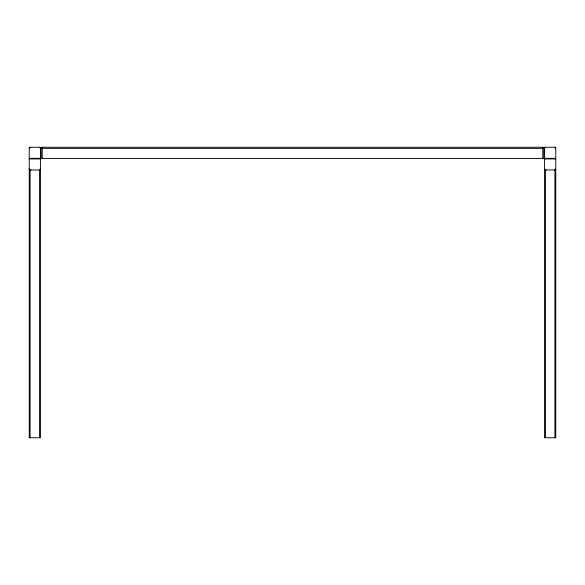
<?xml version="1.0" encoding="UTF-8"?>
<svg xmlns="http://www.w3.org/2000/svg" width="585" height="585" viewBox="0 0 585 585"><rect width="100%" height="100%" fill="white"/><g stroke="black" fill="none" stroke-linecap="round" stroke-linejoin="round"><path stroke-width="0.88" d="M40.416 168.868L40.072 169.445M555.691 169.072L555.691 169.08A58.2 5.791 0 0 1 555.604 169.24M29.25 148.1L30.091 147.259L39.583 147.259L40.423 148.1L40.423 437.741L29.25 437.741L29.25 148.1A0.841 0.841 0 0 1 30.091 147.259M544.577 148.1L545.417 147.259L554.909 147.259L555.75 148.1L555.75 437.741L544.577 437.741L544.577 148.1A0.841 0.841 0 0 1 545.417 147.259M40.306 169.182L40.277 169.24A58.2 5.791 0 0 0 40.365 169.08L40.394 168.977M39.934 169.555L40.423 169.606M39.122 170.155L40.416 170.008L29.272 170.016L30.925 169.884M554.448 170.155L555.743 170.008L544.598 170.016L546.251 169.884M42.186 147.259L542.814 147.259M41.118 148.378L543.882 148.378L543.882 158.433L41.118 158.433L41.118 148.378A1.119 1.119 0 0 1 42.237 147.259L42.237 158.433M29.25 158.345L40.423 158.345M544.577 158.345L555.75 158.345M29.25 158.374L40.423 158.433M544.577 158.433L555.75 158.433M29.25 158.93L40.423 158.93M544.577 158.93L555.75 158.93M544.577 169.606L545.066 169.555M544.928 169.445L544.635 169.072A58.2 5.791 0 0 0 544.723 169.24L544.723 169.24M29.396 169.24L29.25 168.765L29.396 169.24A58.2 5.791 0 0 1 29.308 169.08M554.909 169.606L554.909 437.741M545.417 169.606L545.417 437.741M542.763 158.433L542.814 147.259A1.119 1.119 0 0 1 543.882 148.378M39.583 169.606L39.583 437.741M30.091 169.606L30.091 437.741M39.583 147.259A0.841 0.841 0 0 1 40.423 148.093M554.909 147.259A0.841 0.841 0 0 1 555.75 148.093"/></g></svg>
